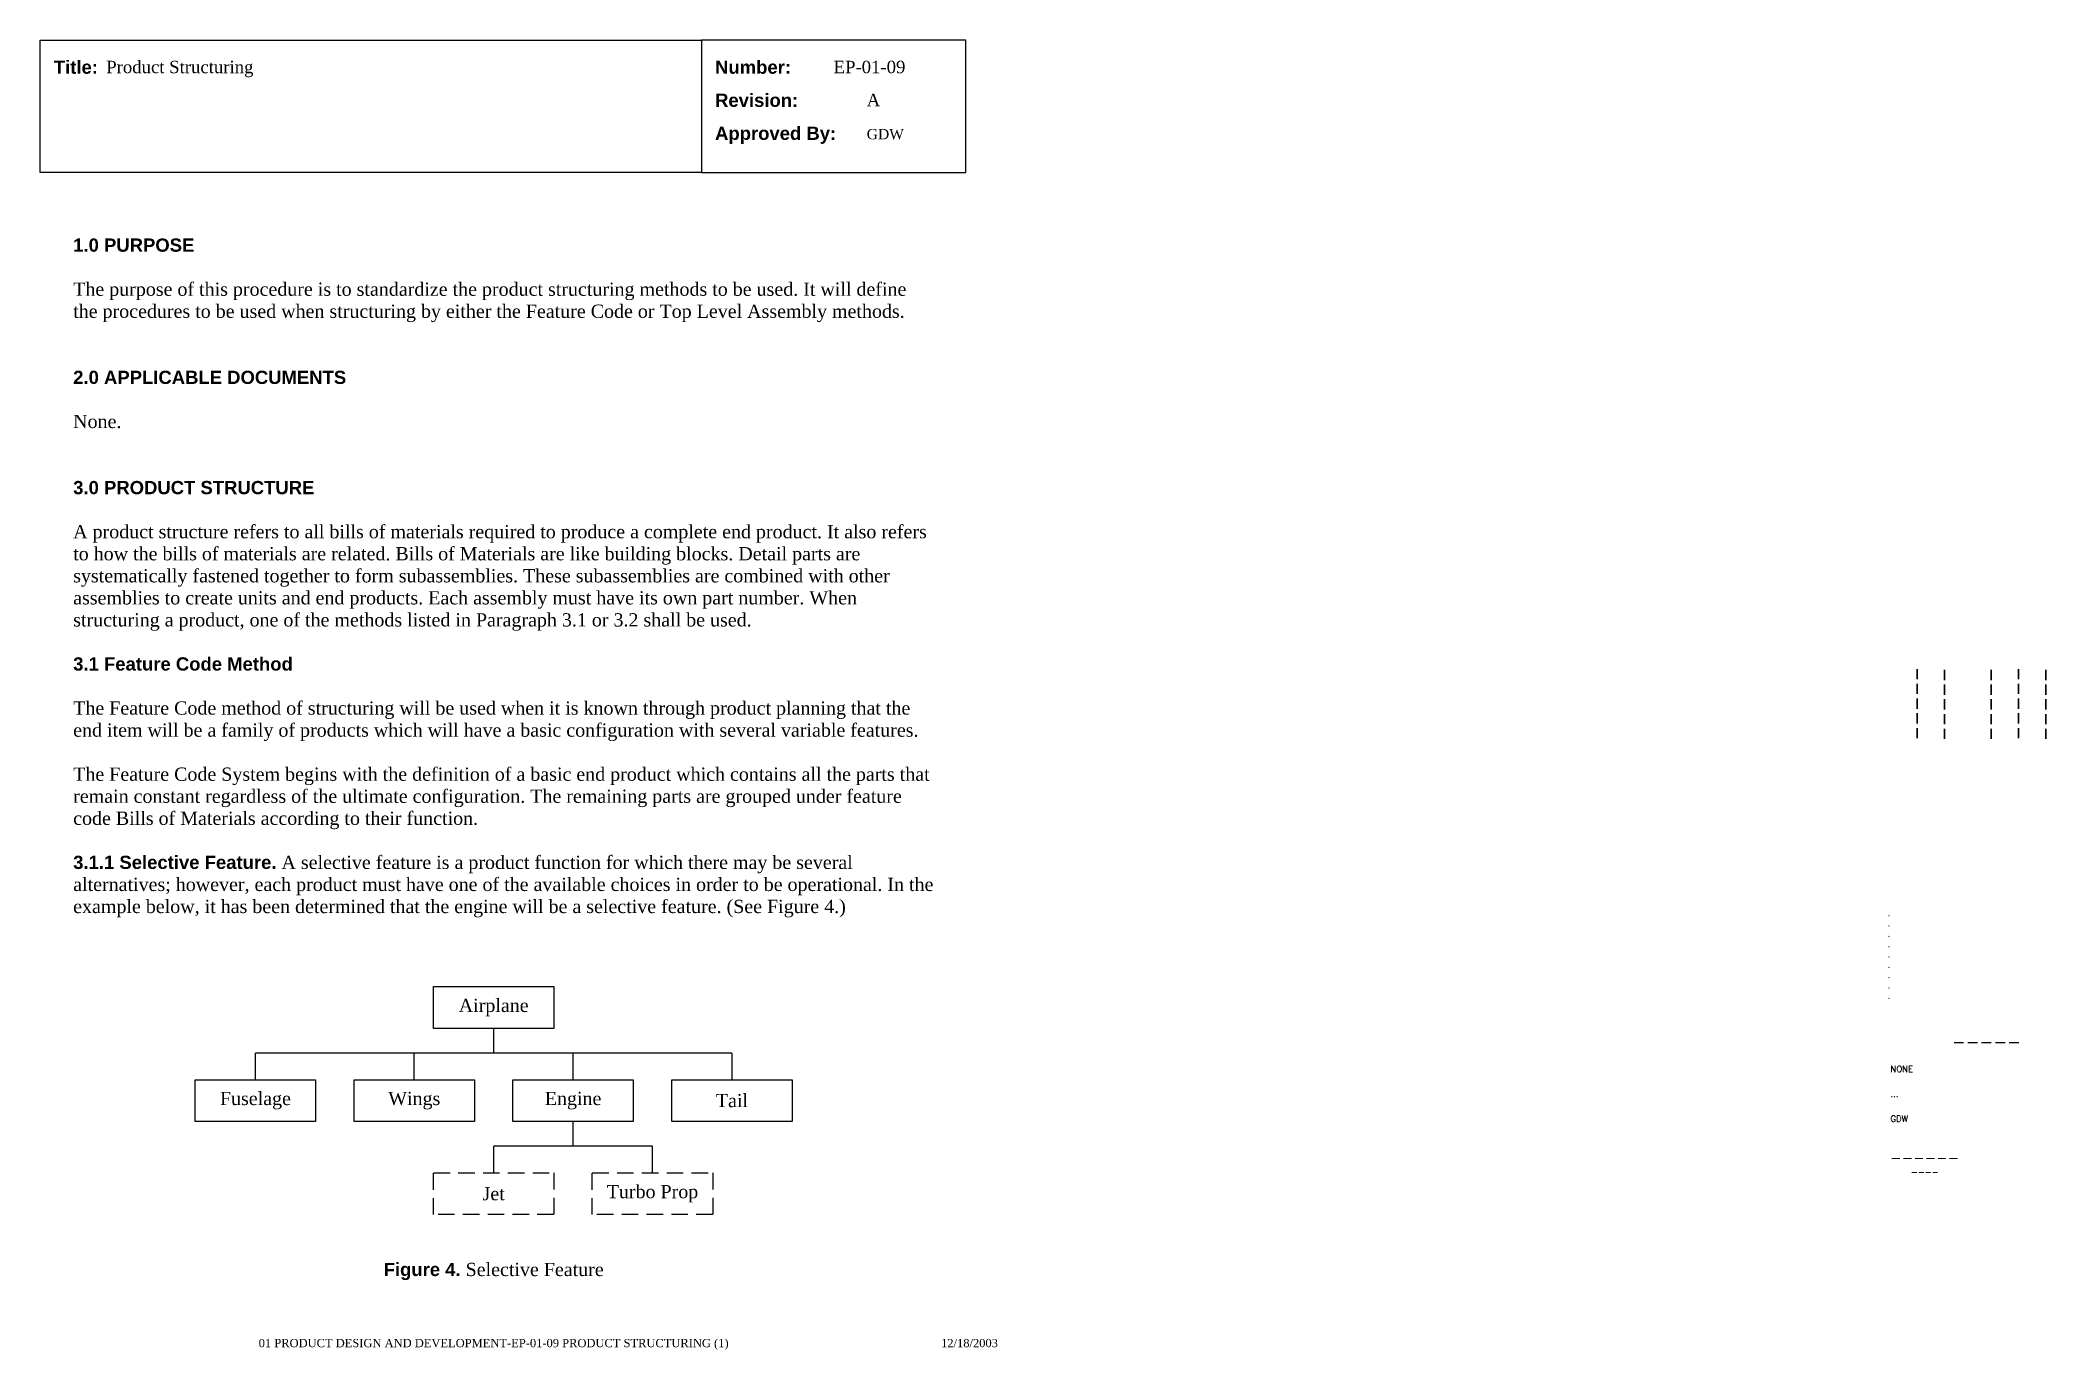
# Paper-space layout 'EP-01-09 Product Structuring (1)' of a CAD drawing. Header units: inches. Extents: x 1 to 31.3, y 0.2 to 20.
import ezdxf
from ezdxf.enums import TextEntityAlignment as Align

# ---------------------------------------------------------------- set-up
doc = ezdxf.new("R2010")
doc.units = ezdxf.units.IN
doc.header["$MEASUREMENT"] = 0
doc.linetypes.add('HIDDEN', pattern=[0.375, 0.25, -0.125])
doc.layers.add('TitleBlock_Attributes', color=40, linetype='Continuous', plot=False)
doc.layers.add('TitleBlock_Atts_Print', color=1, linetype='Continuous')
doc.styles.get("Standard").update_dxf_attribs({"font": 'simplex.shx'})
doc.styles.add('style1', font='TIMES.TTF')
doc.styles.add('styleAtt', font='TIMES.TTF')
doc.styles.add('TBBIGTEXT', font='complex.shx')

# ---------------------------------------------------------------- blocks, each defined once
blk = doc.blocks.new('Test1')
at = {"layer": 'TitleBlock_Attributes', "style": 'TBBIGTEXT', "width": 0.8}
for tag, p, height in [('SideLine1', (29.492, 9.408), 0.25), ('SideLine2', (29.906, 9.396), 0.25), ('SideLine3', (30.612, 9.396), 0.25), ('SideLine4', (31.026, 9.408), 0.25), ('SideLine5', (31.44, 9.396), 0.25), ('File-Layout', (28.803, 3.641), 0.125)]:
    blk.add_attdef(tag, p, '', height=height, rotation=90, dxfattribs=at)
at = {"layer": 'TitleBlock_Attributes'}
for tag, p, height in [('REV1', (28.947, 6.754), 0.0625), ('REV2', (28.947, 6.598), 0.0625), ('REV3', (28.947, 6.442), 0.0625), ('REV4', (28.947, 6.286), 0.0625), ('REV5', (28.947, 6.13), 0.0625), ('REV6', (28.947, 5.974), 0.0625), ('REV7', (28.947, 5.818), 0.0625), ('REV8', (28.947, 5.662), 0.0625), ('REV9', (28.947, 5.506), 0.0625), ('SCALE', (28.983, 4.394), 0.0938), ('INCHARGE', (28.983, 4.016), 0.0938), ('DRW', (28.983, 3.641), 0.0938)]:
    blk.add_attdef(tag, p, '', height=height, dxfattribs=at)
at = {"layer": 'TitleBlock_Attributes', "style": 'TBBIGTEXT'}
for tag, height, p in [('PROJNUM', 0.188, (30.434, 4.761)), ('DWG_NUM', 0.156, (31.168, 4.127)), ('CUSTOMER', 0.156, (29.501, 3.017)), ('LOCATION', 0.0938, (29.501, 2.835)), ('DESC_1', 0.188, (29.501, 2.412)), ('DESC_2', 0.188, (29.501, 2.1)), ('DESC_3', 0.188, (29.501, 1.787))]:
    blk.add_attdef(tag, text='', height=height, dxfattribs=at).set_placement(p, align=Align.CENTER)
at = {"layer": 'TitleBlock_Attributes'}
blk.add_attdef('DRW_DATE', text='', height=0.0938, dxfattribs=at).set_placement((31.149, 3.648), align=Align.CENTER)

psp = doc.layouts.new('EP-01-09 Product Structuring (1)')

# ---------------------------------------------------------------- linework, layer by layer
for p, q in [((7.859, 4.679), (7.859, 5.054)), ((11.462, 4.679), (4.256, 4.679)), ((4.256, 4.276), (4.256, 4.679)), ((6.658, 4.276), (6.658, 4.679)), ((9.06, 4.276), (9.06, 4.679)), ((11.462, 4.679), (11.462, 4.276)), ((9.06, 3.27), (9.06, 3.646)), ((10.261, 3.27), (7.859, 3.27)), ((7.859, 2.868), (7.859, 3.27)), ((10.261, 2.868), (10.261, 3.27))]:
    psp.add_line(p, q)
for points in [[(1, 20), (11, 20), (11, 18), (1, 18)], [(11, 18), (15, 18), (15, 20), (11, 20)]]:
    psp.add_lwpolyline(points, close=True)
at = {"color": 30}
for points in [[(6.949, 5.685), (8.769, 5.685), (8.769, 5.054), (6.949, 5.054)], [(3.346, 4.276), (5.166, 4.276), (5.166, 3.646), (3.346, 3.646)], [(5.748, 4.276), (7.568, 4.276), (7.568, 3.646), (5.748, 3.646)], [(8.15, 4.276), (9.97, 4.276), (9.97, 3.646), (8.15, 3.646)], [(10.552, 4.276), (12.372, 4.276), (12.372, 3.646), (10.552, 3.646)]]:
    psp.add_lwpolyline(points, close=True, dxfattribs=at)
at = {"color": 30, "linetype": 'HIDDEN'}
for points in [[(6.949, 2.868), (8.769, 2.868), (8.769, 2.237), (6.949, 2.237)], [(9.351, 2.868), (11.171, 2.868), (11.171, 2.237), (9.351, 2.237)]]:
    psp.add_lwpolyline(points, close=True, dxfattribs=at)

# ---------------------------------------------------------------- block references
ref = psp.add_blockref('Test1', (0, 0))
ref.add_attrib('CUSTOMER', '------', dxfattribs={"layer": 'TitleBlock_Attributes', "height": 0.1562, "style": 'TBBIGTEXT'}).set_placement((29.501, 3.017), align=Align.CENTER)
ref.add_attrib('LOCATION', '----', dxfattribs={"layer": 'TitleBlock_Attributes', "height": 0.0938, "style": 'TBBIGTEXT'}).set_placement((29.501, 2.835), align=Align.CENTER)
ref.add_attrib('DESC_1', 'Product Structuring', (2, 19.5), dxfattribs={"layer": 'TitleBlock_Atts_Print', "height": 0.1875, "style": 'styleAtt'})
ref.add_attrib('DESC_2', 'EP-01-09', (13, 19.5), dxfattribs={"layer": 'TitleBlock_Atts_Print', "height": 0.1875, "style": 'styleAtt'})
ref.add_attrib('DESC_3', 'A', (13.5, 19), dxfattribs={"layer": 'TitleBlock_Atts_Print', "height": 0.188, "style": 'styleAtt'})
ref.add_attrib('PROJNUM', '-----', dxfattribs={"layer": 'TitleBlock_Attributes', "height": 0.1875, "style": 'TBBIGTEXT'}).set_placement((30.434, 4.761), align=Align.CENTER)
ref.add_attrib('DWG_NUM', 'GDW', (13.5, 18.5), dxfattribs={"layer": 'TitleBlock_Atts_Print', "height": 0.1562, "style": 'styleAtt'})
ref.add_attrib('DRW_DATE', '12/18/2003', dxfattribs={"layer": 'TitleBlock_Atts_Print', "height": 0.125, "style": 'styleAtt'}).set_placement((15.055, 0.232), align=Align.CENTER)
ref.add_attrib('DRW', 'GDW', (28.983, 3.641), dxfattribs={"layer": 'TitleBlock_Attributes', "height": 0.0938})
ref.add_attrib('INCHARGE', '...', (28.983, 4.016), dxfattribs={"layer": 'TitleBlock_Attributes', "height": 0.0938})
ref.add_attrib('SCALE', 'NONE', (28.983, 4.394), dxfattribs={"layer": 'TitleBlock_Attributes', "height": 0.0938})
ref.add_attrib('REV1', '.', (28.947, 6.754), dxfattribs={"layer": 'TitleBlock_Attributes', "height": 0.0625})
ref.add_attrib('REV2', '.', (28.947, 6.598), dxfattribs={"layer": 'TitleBlock_Attributes', "height": 0.0625})
ref.add_attrib('REV3', '.', (28.947, 6.442), dxfattribs={"layer": 'TitleBlock_Attributes', "height": 0.0625})
ref.add_attrib('REV4', '.', (28.947, 6.286), dxfattribs={"layer": 'TitleBlock_Attributes', "height": 0.0625})
ref.add_attrib('REV5', '.', (28.947, 6.13), dxfattribs={"layer": 'TitleBlock_Attributes', "height": 0.0625})
ref.add_attrib('REV6', '.', (28.947, 5.974), dxfattribs={"layer": 'TitleBlock_Attributes', "height": 0.0625})
ref.add_attrib('REV7', '.', (28.947, 5.818), dxfattribs={"layer": 'TitleBlock_Attributes', "height": 0.0625})
ref.add_attrib('REV8', '.', (28.947, 5.662), dxfattribs={"layer": 'TitleBlock_Attributes', "height": 0.0625})
ref.add_attrib('REV9', '.', (28.947, 5.506), dxfattribs={"layer": 'TitleBlock_Attributes', "height": 0.0625})
ref.add_attrib('SideLine1', '-----', (29.492, 9.408), dxfattribs={"layer": 'TitleBlock_Attributes', "height": 0.25, "rotation": 90, "style": 'TBBIGTEXT', "width": 0.8})
ref.add_attrib('SideLine2', '-----', (29.906, 9.396), dxfattribs={"layer": 'TitleBlock_Attributes', "height": 0.25, "rotation": 90, "style": 'TBBIGTEXT', "width": 0.8})
ref.add_attrib('SideLine3', '-----', (30.612, 9.396), dxfattribs={"layer": 'TitleBlock_Attributes', "height": 0.25, "rotation": 90, "style": 'TBBIGTEXT', "width": 0.8})
ref.add_attrib('SideLine4', '-----', (31.026, 9.408), dxfattribs={"layer": 'TitleBlock_Attributes', "height": 0.25, "rotation": 90, "style": 'TBBIGTEXT', "width": 0.8})
ref.add_attrib('SideLine5', '-----', (31.44, 9.396), dxfattribs={"layer": 'TitleBlock_Attributes', "height": 0.25, "rotation": 90, "style": 'TBBIGTEXT', "width": 0.8})
ref.add_attrib('File-Layout', '01 PRODUCT DESIGN AND DEVELOPMENT-EP-01-09 PRODUCT STRUCTURING (1)', dxfattribs={"layer": 'TitleBlock_Atts_Print', "height": 0.125, "style": 'styleAtt'}).set_placement((7.859, 0.232), align=Align.CENTER)

# ---------------------------------------------------------------- texts
at = {"color": 5, "char_height": 0.2, "width": 2, "attachment_point": 1, "line_spacing_factor": 1.5, "style": 'style1'}
for s, insert in [('{\\fArial|b1|i0|c0|p34;Title:}', (1.207, 19.691)), ('{\\fArial|b1|i0|c0|p34;Number:\\PRevision:\\PApproved By:}', (11.207, 19.691))]:
    psp.add_mtext(s, dxfattribs=dict(at, insert=insert))
at = {"color": 5, "insert": (1.5, 17), "char_height": 0.2, "width": 13, "attachment_point": 1, "style": 'style1'}
psp.add_mtext('{\\fArial|b1|i0|c0|p34;1.0 PURPOSE\\P\\P}The purpose of this procedure is to standardize the product structuring methods to be used. It will define the procedures to be used when structuring by either the Feature Code or Top Level Assembly methods.\\P\\P\\P{\\fArial|b1|i0|c0|p34;2.0 APPLICABLE DOCUMENTS\\P\\P}None.\\P\\P\\P{\\fArial|b1|i0|c0|p34;3.0 PRODUCT STRUCTURE\\P\\P}A product structure refers to all bills of materials required to produce a complete end product. It also refers to how the bills of materials are related. Bills of Materials are like building blocks. Detail parts are systematically fastened together to form subassemblies. These subassemblies are combined with other assemblies to create units and end products. Each assembly must have its own part number. When structuring a product, one of the methods listed in Paragraph 3.1 or 3.2 shall be used.\\P\\P{\\fArial|b1|i0|c0|p34;3.1 Feature Code Method\\P\\P}The Feature Code method of structuring will be used when it is known through product planning that the end item will be a family of products which will have a basic configuration with several variable features.\\P\\PThe Feature Code System begins with the definition of a basic end product which contains all the parts that remain constant regardless of the ultimate configuration. The remaining parts are grouped under feature code Bills of Materials according to their function.\\P\\P{\\fArial|b1|i0|c0|p34;3.1.1 Selective Feature.} A selective feature is a product function for which there may be several alternatives; however, each product must have one of the available choices in order to be operational. In the example below, it has been determined that the engine will be a selective feature. (See Figure 4.)', dxfattribs=at)
at = {"color": 5, "char_height": 0.2, "attachment_point": 5, "style": 'style1'}
for s, insert in [('Airplane', (7.859, 5.369)), ('Fuselage', (4.256, 3.961)), ('Wings', (6.658, 3.961)), ('Engine', (9.06, 3.961)), ('Tail', (11.462, 3.961)), ('Jet', (7.859, 2.553)), ('Turbo Prop', (10.261, 2.553)), ('{\\fArial|b1|i0|c0|p34;Figure 4.} Selective Feature', (7.859, 1.377))]:
    psp.add_mtext(s, dxfattribs=dict(at, insert=insert))

doc.saveas('drawing.dxf')
